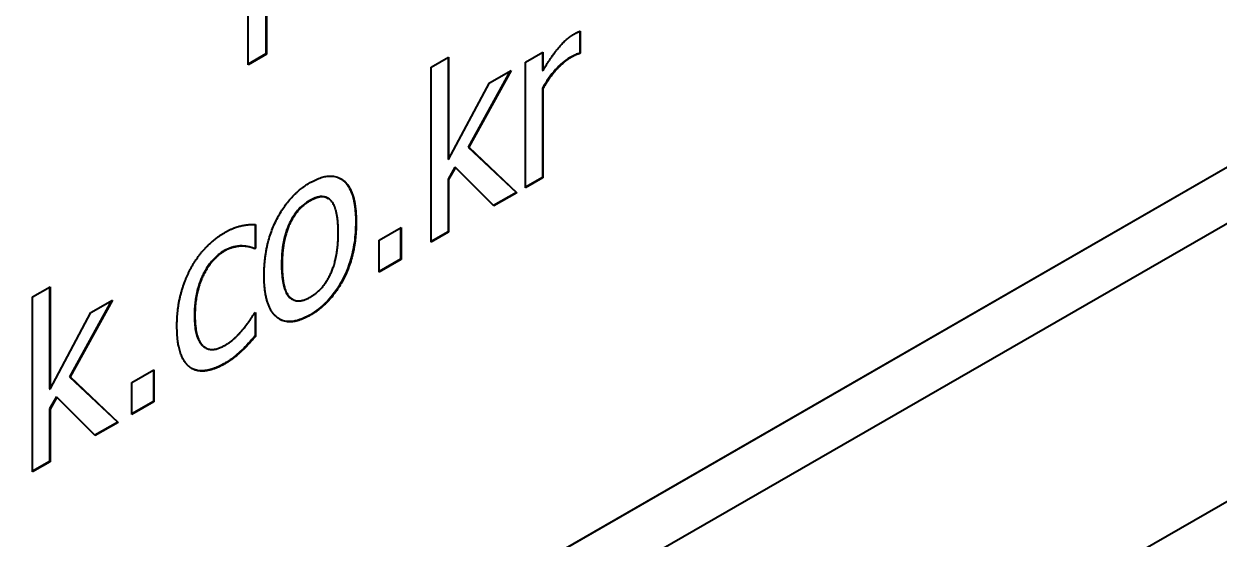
# Model space of a CAD drawing. Header units: millimetres. Extents: x 0 to 5945, y 0 to 4205.
# Drawn here: x 5590.01 to 5598.77, y 3282.7 to 3286.47 of the extents above; entities that cross this region are included whole.
import ezdxf

# ---------------------------------------------------------------- set-up
doc = ezdxf.new("R2010")
doc.units = ezdxf.units.MM
doc.header["$LTSCALE"] = 5
doc.layers.add('가시적인 것(ISO)', color=3, linetype='Continuous', lineweight=40)
doc.layers.add('가시적인 좁은 것(ISO)', color=3, linetype='Continuous', lineweight=35)

msp = doc.modelspace()

# ---------------------------------------------------------------- linework, layer by layer
at = {"layer": '가시적인 것(ISO)'}
for p, q in [((5573.6181, 3270.9071), (5622.4649, 3299.0361)), ((5622.4684, 3299.034), (5573.6187, 3270.9034)), ((5626.3243, 3298.8059), (5569.7557, 3266.2303)), ((5573.2948, 3270.3081), (5622.7923, 3298.8118)), ((5591.654, 3286.1707), (5591.654, 3287.3971)), ((5591.7845, 3286.8403), (5591.7845, 3286.25)), ((5591.7881, 3286.8382), (5591.7881, 3286.2479)), ((5594.0829, 3286.4149), (5594.0829, 3286.2571)), ((5594.0865, 3286.4161), (5594.0865, 3286.2551)), ((5591.7845, 3286.25), (5591.654, 3286.1748)), ((5591.7881, 3286.2479), (5591.654, 3286.1707)), ((5591.7845, 3286.25), (5591.7881, 3286.2479)), ((5592.9957, 3286.1537), (5593.1229, 3286.2269)), ((5593.1194, 3286.2249), (5593.1194, 3285.4796)), ((5593.1229, 3286.2269), (5593.1229, 3285.4776)), ((5593.6859, 3286.1904), (5593.8131, 3286.2636)), ((5593.8096, 3286.2616), (5593.8096, 3286.1285)), ((5593.8131, 3286.2636), (5593.8131, 3286.1265)), ((5594.0829, 3286.2571), (5594.076, 3286.2531)), ((5594.076, 3286.2531), (5594.0796, 3286.2511)), ((5594.0865, 3286.2551), (5594.0796, 3286.2511)), ((5594.0829, 3286.2571), (5594.0865, 3286.2551)), ((5592.9957, 3284.8727), (5592.9957, 3286.1537)), ((5593.5802, 3286.1295), (5593.2699, 3285.5662)), ((5593.422, 3286.0384), (5593.5802, 3286.1295)), ((5593.6859, 3285.2701), (5593.6859, 3286.1904)), ((5593.8096, 3286.1285), (5593.8131, 3286.1265)), ((5593.1229, 3285.4776), (5593.422, 3286.0384)), ((5593.5734, 3286.1256), (5593.2664, 3285.5683)), ((5593.8096, 3285.9983), (5593.8096, 3285.3454)), ((5593.8096, 3285.9983), (5593.8131, 3285.9963)), ((5593.8131, 3285.9963), (5593.8131, 3285.3434)), ((5593.2664, 3285.5683), (5593.2699, 3285.5662)), ((5593.2664, 3285.5683), (5593.6188, 3285.2355)), ((5593.2699, 3285.5662), (5593.6223, 3285.2335)), ((5593.1194, 3285.4796), (5593.1229, 3285.4776)), ((5593.1692, 3285.4209), (5593.1194, 3285.3326)), ((5593.1728, 3285.4189), (5593.1229, 3285.3305)), ((5593.1692, 3285.4209), (5593.1728, 3285.4189)), ((5593.4547, 3285.137), (5593.1728, 3285.4189)), ((5593.8096, 3285.3454), (5593.6859, 3285.2742)), ((5593.8131, 3285.3434), (5593.6859, 3285.2701)), ((5593.8096, 3285.3454), (5593.8131, 3285.3434)), ((5593.1194, 3285.3326), (5593.1229, 3285.3305)), ((5593.1194, 3285.3326), (5593.1194, 3284.948)), ((5593.1229, 3285.3305), (5593.1229, 3284.9459)), ((5592.2362, 3285.1943), (5592.2397, 3285.1923)), ((5593.6188, 3285.2355), (5593.4521, 3285.1396)), ((5593.6223, 3285.2335), (5593.4547, 3285.137)), ((5593.6188, 3285.2355), (5593.6223, 3285.2335)), ((5591.7046, 3285.0019), (5591.7046, 3284.8299)), ((5591.7081, 3285.0018), (5591.7081, 3284.8279)), ((5592.6132, 3284.8869), (5592.7748, 3284.98)), ((5592.7713, 3284.978), (5592.7713, 3284.7475)), ((5592.7748, 3284.98), (5592.7748, 3284.7455)), ((5593.1194, 3284.948), (5592.9957, 3284.8768)), ((5593.1229, 3284.9459), (5592.9957, 3284.8727)), ((5593.1194, 3284.948), (5593.1229, 3284.9459)), ((5591.7046, 3284.8299), (5591.6969, 3284.8254)), ((5591.6969, 3284.8254), (5591.7004, 3284.8234)), ((5591.7081, 3284.8279), (5591.7004, 3284.8234)), ((5591.7046, 3284.8299), (5591.7081, 3284.8279)), ((5592.6132, 3284.6524), (5592.6132, 3284.8869)), ((5592.7713, 3284.7475), (5592.6132, 3284.6565)), ((5592.7748, 3284.7455), (5592.6132, 3284.6524)), ((5592.7713, 3284.7475), (5592.7748, 3284.7455)), ((5590.075, 3284.4717), (5590.2022, 3284.545)), ((5590.075, 3283.1908), (5590.075, 3284.4717)), ((5590.1987, 3284.543), (5590.1987, 3283.7977)), ((5590.2022, 3284.545), (5590.2022, 3283.7957)), ((5590.6527, 3284.4437), (5590.3457, 3283.8863)), ((5590.6595, 3284.4476), (5590.3492, 3283.8843)), ((5590.5014, 3284.3565), (5590.6595, 3284.4476)), ((5591.9752, 3284.4544), (5591.9788, 3284.4524)), ((5590.2022, 3283.7957), (5590.5014, 3284.3565)), ((5591.7004, 3284.3523), (5591.7081, 3284.3568)), ((5591.7046, 3284.3548), (5591.7046, 3284.1849)), ((5591.7081, 3284.3568), (5591.7081, 3284.1829)), ((5591.7046, 3284.1849), (5591.7081, 3284.1829)), ((5591.3391, 3284.0999), (5591.3426, 3284.0979)), ((5591.6058, 3284.0793), (5591.6093, 3284.0773)), ((5590.8022, 3283.844), (5590.9638, 3283.9371)), ((5590.9638, 3283.9371), (5590.9638, 3283.7026)), ((5590.3457, 3283.8863), (5590.3492, 3283.8843)), ((5590.3457, 3283.8863), (5590.6981, 3283.5536)), ((5590.3492, 3283.8843), (5590.7016, 3283.5516)), ((5590.9602, 3283.9351), (5590.9602, 3283.7046)), ((5590.1987, 3283.7977), (5590.2022, 3283.7957)), ((5590.8022, 3283.6095), (5590.8022, 3283.844)), ((5590.2486, 3283.739), (5590.1987, 3283.6507)), ((5590.2521, 3283.737), (5590.2022, 3283.6486)), ((5590.2486, 3283.739), (5590.2521, 3283.737)), ((5590.534, 3283.4551), (5590.2521, 3283.737)), ((5590.9602, 3283.7046), (5590.8022, 3283.6136)), ((5590.9638, 3283.7026), (5590.8022, 3283.6095)), ((5590.9602, 3283.7046), (5590.9638, 3283.7026)), ((5590.1987, 3283.6507), (5590.2022, 3283.6486)), ((5590.1987, 3283.6507), (5590.1987, 3283.2661)), ((5590.2022, 3283.6486), (5590.2022, 3283.264)), ((5590.6981, 3283.5536), (5590.5314, 3283.4577)), ((5590.7016, 3283.5516), (5590.534, 3283.4551)), ((5590.6981, 3283.5536), (5590.7016, 3283.5516)), ((5590.1987, 3283.2661), (5590.075, 3283.1948)), ((5590.2022, 3283.264), (5590.075, 3283.1908)), ((5590.1987, 3283.2661), (5590.2022, 3283.264))]:
    msp.add_line(p, q, dxfattribs=at)
for points in [[(5593.8131, 3286.1265), (5593.8827, 3286.2421), (5593.9867, 3286.3636), (5594.0349, 3286.3913)], [(5594.0349, 3286.3913), (5594.0547, 3286.4027), (5594.0744, 3286.4121), (5594.0865, 3286.4161)], [(5594.0117, 3286.219), (5593.9601, 3286.1893), (5593.8587, 3286.0762), (5593.8131, 3285.9963)], [(5594.0796, 3286.2511), (5594.0658, 3286.2482), (5594.034, 3286.2318), (5594.0117, 3286.219)], [(5592.1087, 3285.3079), (5592.2617, 3285.396), (5592.4456, 3285.2476), (5592.4456, 3285.016)], [(5591.7709, 3284.6275), (5591.7709, 3284.858), (5591.9565, 3285.2203), (5592.1087, 3285.3079)], [(5592.1087, 3285.1748), (5592.0098, 3285.1179), (5591.9024, 3284.8821), (5591.9024, 3284.7032)], [(5592.3141, 3284.9403), (5592.3141, 3285.1192), (5592.2075, 3285.2317), (5592.1087, 3285.1748)], [(5591.4847, 3284.9436), (5591.5474, 3284.9798), (5591.6626, 3285.0034), (5591.7081, 3285.0018)], [(5592.4456, 3285.016), (5592.4456, 3284.7835), (5592.2617, 3284.4241), (5592.1087, 3284.336)], [(5591.2302, 3284.6719), (5591.2749, 3284.7583), (5591.4082, 3284.8996), (5591.4847, 3284.9436)], [(5592.1087, 3284.4692), (5592.2067, 3284.5256), (5592.3141, 3284.7634), (5592.3141, 3284.9403)], [(5591.6136, 3284.842), (5591.5878, 3284.843), (5591.5156, 3284.8263), (5591.4829, 3284.8075)], [(5591.7004, 3284.8234), (5591.6875, 3284.8299), (5591.6445, 3284.8409), (5591.6136, 3284.842)], [(5591.4829, 3284.8075), (5591.3841, 3284.7506), (5591.2638, 3284.4994), (5591.2638, 3284.3334)], [(5591.1322, 3284.2577), (5591.1322, 3284.379), (5591.1855, 3284.5865), (5591.2302, 3284.6719)], [(5591.9024, 3284.7032), (5591.9024, 3284.5293), (5592.0098, 3284.4123), (5592.1087, 3284.4692)], [(5592.1087, 3284.336), (5591.9514, 3284.2455), (5591.7709, 3284.4029), (5591.7709, 3284.6275)], [(5591.2638, 3284.3334), (5591.2638, 3284.1715), (5591.3798, 3284.0564), (5591.4829, 3284.1158)], [(5591.4829, 3284.1158), (5591.5448, 3284.1515), (5591.6574, 3284.2789), (5591.7004, 3284.3523)], [(5591.2302, 3283.9534), (5591.1838, 3283.9853), (5591.1322, 3284.1365), (5591.1322, 3284.2577)], [(5591.7081, 3284.1829), (5591.6892, 3284.1611), (5591.6325, 3284.0976), (5591.6093, 3284.0773)], [(5591.6093, 3284.0773), (5591.5766, 3284.0465), (5591.5251, 3284.0049), (5591.4847, 3283.9817)], [(5591.4847, 3283.9817), (5591.4073, 3283.9371), (5591.2766, 3283.9205), (5591.2302, 3283.9534)]]:
    msp.add_open_spline(points, degree=2, dxfattribs=at)
for points, knots in [([(5594.0081, 3286.221), (5593.9908, 3286.211), (5593.9737, 3286.1988), (5593.9371, 3286.168), (5593.9198, 3286.1504), (5593.8696, 3286.0943), (5593.8376, 3286.0475), (5593.8096, 3285.9983)], [-0.05828388, -0.05828388, -0.05828388, -0.05828388, -0.0470529, -0.0470529, -0.03397152, -0.03397152, 0, 0, 0, 0]), ([(5594.076, 3286.2531), (5594.0626, 3286.2503), (5594.0508, 3286.2443), (5594.0341, 3286.2357), (5594.0204, 3286.2281), (5594.0081, 3286.221)], [-0.0141823, -0.0141823, -0.0141823, -0.0141823, -0.01041743, -0.01041743, 0, 0, 0, 0]), ([(5592.3313, 3285.3369), (5592.3333, 3285.3358), (5592.3352, 3285.3346), (5592.3729, 3285.3098), (5592.3949, 3285.2744), (5592.4338, 3285.1772), (5592.4421, 3285.0985), (5592.4421, 3285.0181)], [-0.09548026, -0.09548026, -0.09548026, -0.09548026, -0.09363038, -0.09363038, -0.05902886, -0.05902886, 0, 0, 0, 0]), ([(5592.1051, 3285.1768), (5592.0891, 3285.1676), (5592.0731, 3285.1567), (5592.043, 3285.1316), (5592.029, 3285.118), (5591.9954, 3285.0789), (5591.978, 3285.0524), (5591.9444, 3284.9874), (5591.9307, 3284.9494), (5591.9045, 3284.8424), (5591.8989, 3284.7723), (5591.8989, 3284.7052)], [-0.1354496, -0.1354496, -0.1354496, -0.1354496, -0.1187598, -0.1187598, -0.1032644, -0.1032644, -0.0794084, -0.0794084, -0.0492342, -0.0492342, 0, 0, 0, 0]), ([(5592.2362, 3285.1943), (5592.2361, 3285.1944), (5592.236, 3285.1944), (5592.2202, 3285.2034), (5592.2022, 3285.207), (5592.1574, 3285.2023), (5592.1314, 3285.1919), (5592.1051, 3285.1768)], [-0.04114436, -0.04114436, -0.04114436, -0.04114436, -0.04101288, -0.04101288, -0.02228505, -0.02228505, 0, 0, 0, 0]), ([(5592.4421, 3285.0181), (5592.4421, 3284.9703), (5592.4392, 3284.9202), (5592.4255, 3284.8244), (5592.4157, 3284.7783), (5592.3787, 3284.6589), (5592.3509, 3284.6048), (5592.3013, 3284.5197), (5592.2701, 3284.4775), (5592.1935, 3284.397), (5592.1496, 3284.3637), (5592.1051, 3284.3381)], [-0.1332198, -0.1332198, -0.1332198, -0.1332198, -0.1137885, -0.1137885, -0.0968263, -0.0968263, -0.0702692, -0.0702692, -0.0377546, -0.0377546, 0, 0, 0, 0]), ([(5591.6101, 3284.844), (5591.5866, 3284.845), (5591.5615, 3284.8398), (5591.5258, 3284.8315), (5591.5027, 3284.8229), (5591.4794, 3284.8095)], [-0.03157786, -0.03157786, -0.03157786, -0.03157786, -0.01976727, -0.01976727, 0, 0, 0, 0]), ([(5591.6969, 3284.8254), (5591.6842, 3284.8318), (5591.6683, 3284.8359), (5591.6462, 3284.8416), (5591.6277, 3284.8434), (5591.6101, 3284.844)], [-0.02298038, -0.02298038, -0.02298038, -0.02298038, -0.01694551, -0.01694551, 0, 0, 0, 0]), ([(5591.4794, 3284.8095), (5591.4643, 3284.8008), (5591.4493, 3284.7906), (5591.4206, 3284.7671), (5591.4071, 3284.7542), (5591.3709, 3284.714), (5591.3509, 3284.6847), (5591.3173, 3284.6229), (5591.2982, 3284.5817), (5591.266, 3284.4604), (5591.2602, 3284.3948), (5591.2602, 3284.3355)], [-0.1629909, -0.1629909, -0.1629909, -0.1629909, -0.1402475, -0.1402475, -0.1186812, -0.1186812, -0.0800766, -0.0800766, -0.0435292, -0.0435292, 0, 0, 0, 0]), ([(5591.8989, 3284.7052), (5591.8989, 3284.6635), (5591.9012, 3284.6216), (5591.9127, 3284.5533), (5591.9209, 3284.524), (5591.9477, 3284.4736), (5591.9636, 3284.4611), (5591.9752, 3284.4544)], [-0.08182102, -0.08182102, -0.08182102, -0.08182102, -0.06687704, -0.06687704, -0.05461026, -0.05461026, -0.04084283, -0.04084283, -0.04084283, -0.04084283]), ([(5591.2602, 3284.3355), (5591.2602, 3284.2978), (5591.2626, 3284.2607), (5591.2739, 3284.1982), (5591.282, 3284.1715), (5591.3075, 3284.124), (5591.3237, 3284.1088), (5591.3391, 3284.0999)], [-0.09774084, -0.09774084, -0.09774084, -0.09774084, -0.0787662, -0.0787662, -0.06246325, -0.06246325, -0.04413886, -0.04413886, -0.04413886, -0.04413886]), ([(5592.1051, 3284.3381), (5592.0808, 3284.324), (5592.0564, 3284.3123), (5592.0102, 3284.2962), (5591.9885, 3284.2913), (5591.9361, 3284.2879), (5591.9082, 3284.2941), (5591.8837, 3284.3077)], [-0.2314011, -0.2314011, -0.2314011, -0.2314011, -0.1968434, -0.1968434, -0.1646481, -0.1646481, -0.1156885, -0.1156885, -0.1156885, -0.1156885]), ([(5591.7046, 3284.1849), (5591.689, 3284.1669), (5591.6732, 3284.1491), (5591.641, 3284.1131), (5591.6232, 3284.0946), (5591.6058, 3284.0793)], [-0.03017293, -0.03017293, -0.03017293, -0.03017293, -0.01530542, -0.01530542, 0, 0, 0, 0]), ([(5591.6058, 3284.0793), (5591.5865, 3284.0612), (5591.5671, 3284.0437), (5591.5267, 3284.0111), (5591.502, 3283.9957), (5591.4811, 3283.9837)], [-0.03468952, -0.03468952, -0.03468952, -0.03468952, -0.01771379, -0.01771379, 0, 0, 0, 0]), ([(5591.4811, 3283.9837), (5591.4524, 3283.9671), (5591.4237, 3283.9537), (5591.3693, 3283.9354), (5591.3428, 3283.93), (5591.2889, 3283.9284), (5591.2627, 3283.9344), (5591.2397, 3283.9472)], [-0.08044573, -0.08044573, -0.08044573, -0.08044573, -0.05591261, -0.05591261, -0.03295889, -0.03295889, -0.0053593, -0.0053593, -0.0053593, -0.0053593])]:
    msp.add_open_spline(points, degree=3, knots=knots, dxfattribs=at)
at = {"layer": '가시적인 좁은 것(ISO)'}
for p, q in [((5594.0081, 3286.221), (5594.0117, 3286.219)), ((5592.1051, 3285.1768), (5592.1087, 3285.1748)), ((5592.4421, 3285.0181), (5592.4456, 3285.016)), ((5591.6101, 3284.844), (5591.6136, 3284.842)), ((5591.4794, 3284.8095), (5591.4829, 3284.8075)), ((5591.8989, 3284.7052), (5591.9024, 3284.7032)), ((5591.2602, 3284.3355), (5591.2638, 3284.3334)), ((5592.1051, 3284.3381), (5592.1087, 3284.336)), ((5591.4811, 3283.9837), (5591.4847, 3283.9817))]:
    msp.add_line(p, q, dxfattribs=at)

doc.saveas('drawing.dxf')
